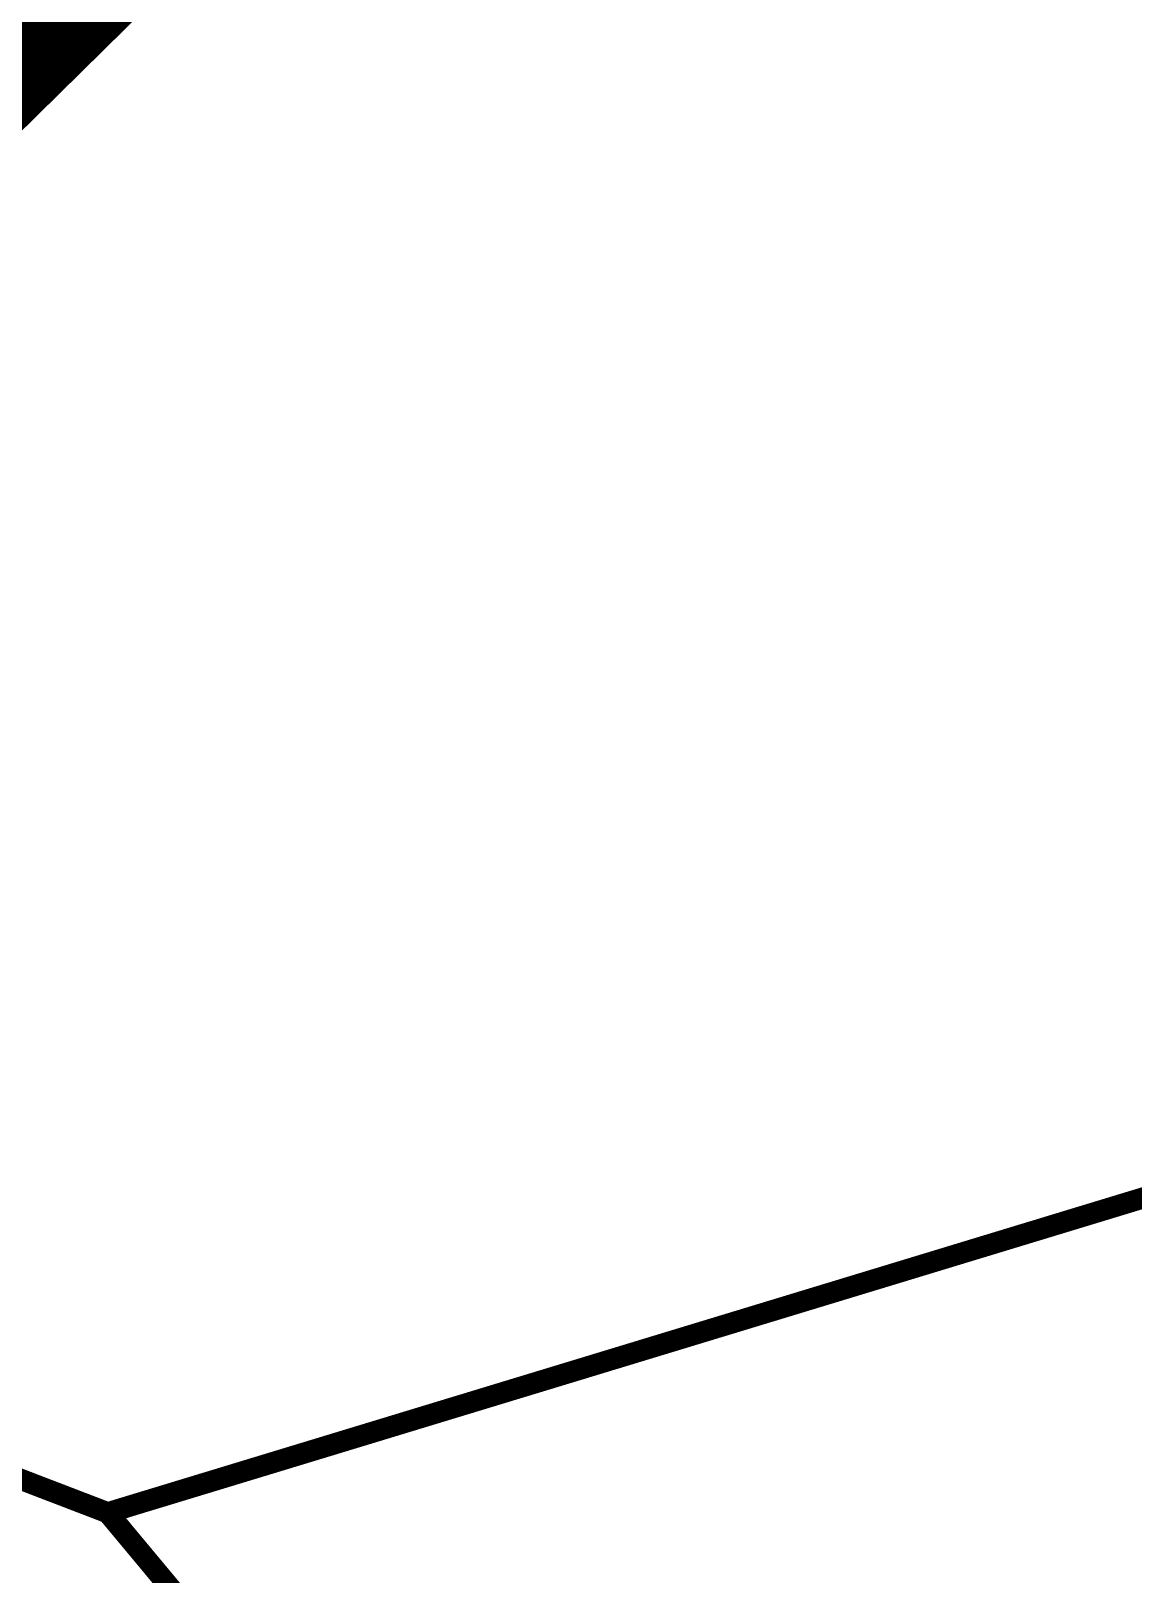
# Model space of a CAD drawing. Header units: metres. Extents: x 326467 to 340077, y 1811030 to 1824953.
# Drawn here: x 329715.78 to 329747.34, y 1813141.81 to 1813186.01 of the extents above; entities that cross this region are included whole.
import ezdxf

# ---------------------------------------------------------------- set-up
doc = ezdxf.new("R2010")
doc.units = ezdxf.units.M
doc.header["$MEASUREMENT"] = 0
for name, color, linetype in [('CRZ LINE FOR RIVER OR CREEK', 84, 'Continuous'), ('HAZARDS LINE', 1, 'Continuous'), ('MANGROOVE', 112, 'Continuous'), ('NDZ-200M FROM CRZ', 30, 'Continuous'), ('SURVEY PLOT BOUNDARY', 35, 'Continuous')]:
    doc.layers.add(name, color=color, linetype=linetype)

# ---------------------------------------------------------------- blocks, each defined once
blk = doc.blocks.new('16')
at = {"layer": 'CRZ LINE FOR RIVER OR CREEK', "ltscale": 0.1, "const_width": 3.032, "flags": 128}
blk.add_lwpolyline([(329553.749, 1812890.105), (329595.21, 1812950.435), (329612.003, 1813031.171), (329648.947, 1813103.666), (329708.446, 1813180.771), (329759.028, 1813224.116), (329775.573, 1813272.508), (329790.454, 1813367.411), (329809.16, 1813433.981)], dxfattribs=at)
at = {"layer": 'HAZARDS LINE', "lineweight": 18, "const_width": 3.032}
blk.add_lwpolyline([(329689.652, 1813139.742), (329689.683, 1813143.785), (329689.714, 1813147.828), (329693.788, 1813151.84), (329693.819, 1813155.883), (329693.85, 1813159.926), (329697.924, 1813163.938), (329697.955, 1813167.981), (329702.029, 1813171.993), (329702.06, 1813176.036), (329706.134, 1813180.048), (329710.176, 1813180.016), (329710.207, 1813184.06), (329714.25, 1813184.028), (329718.323, 1813188.04)], dxfattribs=at)
at = {"layer": 'MANGROOVE', "const_width": 3.032, "flags": 128}
blk.add_lwpolyline([(329691.555, 1813386.369), (329687.201, 1813345.97), (329687.169, 1813341.927), (329687.107, 1813333.84), (329678.897, 1813317.731), (329666.458, 1813277.393), (329654.144, 1813253.229), (329629.608, 1813217.028), (329609.178, 1813188.882), (329584.736, 1813164.811), (329586.329, 1813139.623), (329597.198, 1813125.052), (329608.099, 1813114.432), (329629.163, 1813111.636), (329670.211, 1813136.781), (329741.61, 1813218.924), (329764.246, 1813249.04), (329776.452, 1813293.724), (329780.061, 1813360.554), (329809.352, 1813454.466)], dxfattribs=at)
at = {"layer": 'NDZ-200M FROM CRZ', "const_width": 3.032, "flags": 128}
blk.add_lwpolyline([(328500.104, 1812715.848), (328586.46, 1812675.187), (328687.365, 1812654.192), (328814.794, 1812626.294), (328896.979, 1812575.751), (329009.823, 1812530.404), (329088.604, 1812523.731), (329177.647, 1812537.196), (329273.318, 1812592.835), (329399.301, 1812709.348), (329470.471, 1812762.272), (329553.749, 1812890.105), (329595.21, 1812950.435), (329612.003, 1813031.171), (329648.947, 1813103.666), (329700.375, 1813170.313), (329708.446, 1813180.771), (329759.028, 1813224.116), (329775.573, 1813272.508), (329790.454, 1813367.411), (329809.16, 1813433.981)], dxfattribs=at)
at = {"layer": 'SURVEY PLOT BOUNDARY', "lineweight": 18, "const_width": 0.606}
blk.add_lwpolyline([(329813.907, 1813001.31), (329797.737, 1813001.435), (329785.422, 1812977.27), (329773.545, 1813009.708), (329762.041, 1813090.663), (329717.98, 1813143.566), (329782.815, 1813163.283), (329782.877, 1813171.369), (329783.002, 1813187.541), (329787.076, 1813191.553), (329795.722, 1813264.266), (329848.711, 1813320.463)], dxfattribs=at)
for points in [[(329795.722, 1813264.266), (329787.076, 1813191.553), (329783.002, 1813187.541), (329782.877, 1813171.369), (329782.815, 1813163.283), (329717.98, 1813143.566), (329685.734, 1813155.945), (329722.522, 1813208.224), (329738.66, 1813204.057), (329750.912, 1813220.135), (329746.995, 1813236.339), (329783.813, 1813292.661), (329788.761, 1813409.879), (329788.979, 1813438.181), (329797.251, 1813462.377), (329801.325, 1813466.388), (329809.347, 1813458.24), (329853.658, 1813437.681), (329828.998, 1813385.309), (329841, 1813369.043), (329828.717, 1813348.921), (329844.699, 1813324.538), (329848.711, 1813320.463)], [(329776.62, 1812884.342), (329764.368, 1812868.263), (329760.325, 1812868.294), (329748.26, 1812876.474), (329748.448, 1812900.732), (329720.369, 1812929.252), (329700.25, 1812941.538), (329700.469, 1812969.839), (329660.325, 1813006.539), (329619.995, 1813018.98), (329607.898, 1813023.117), (329620.463, 1813079.626), (329685.734, 1813155.945), (329717.98, 1813143.566), (329762.041, 1813090.663), (329773.545, 1813009.708), (329785.422, 1812977.27), (329797.113, 1812920.573), (329784.892, 1812908.538), (329772.765, 1812908.631), (329764.555, 1812892.522)]]:
    blk.add_lwpolyline(points, close=True, dxfattribs=at)

msp = doc.modelspace()

# ---------------------------------------------------------------- block references
msp.add_blockref('16', (0, 0))

doc.saveas('drawing.dxf')
